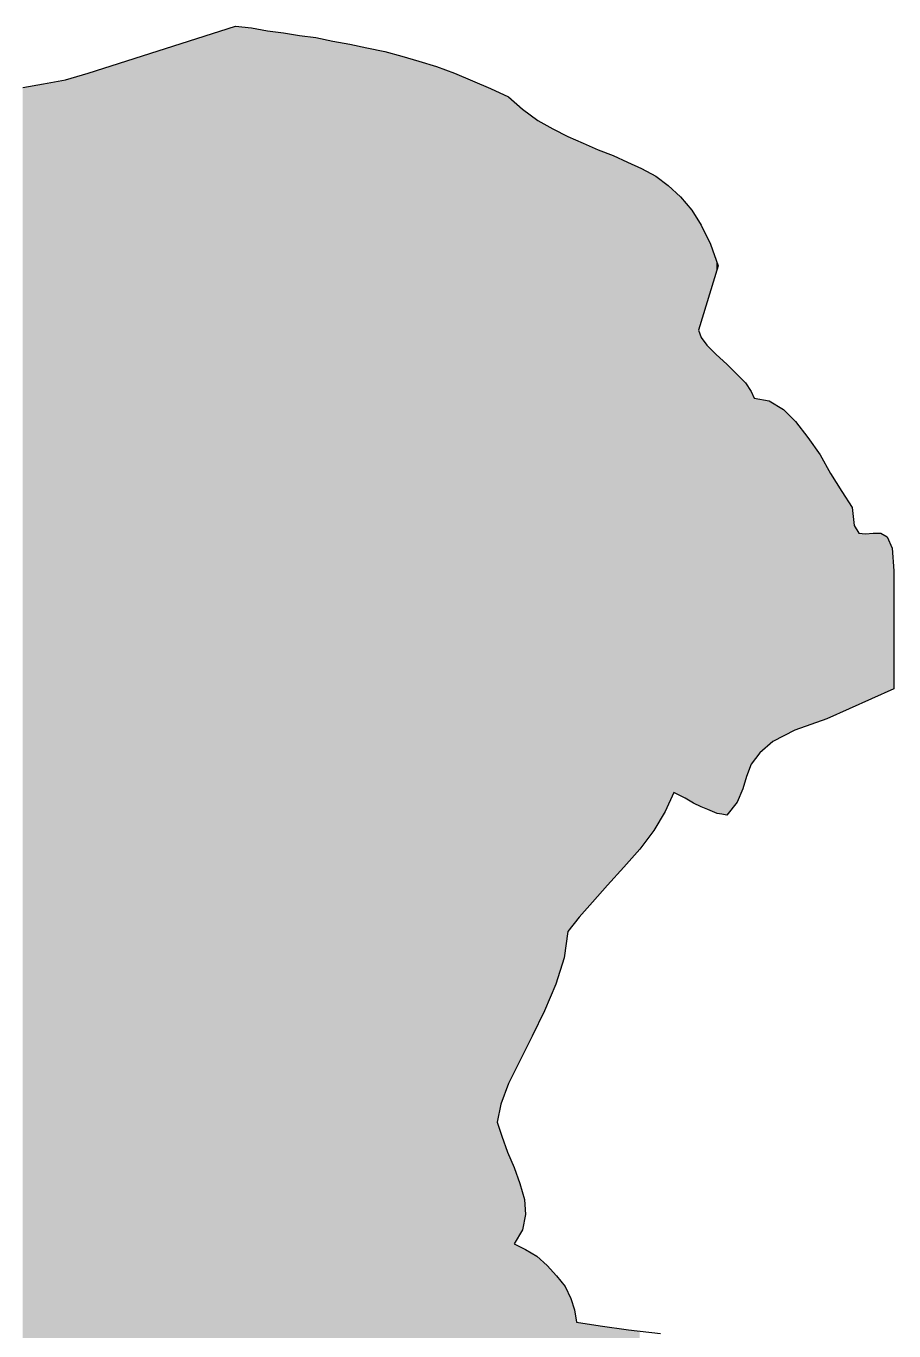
# Model space of a CAD drawing. Extents: x -73 to 16, y -2 to 165.
# Drawn here: x -28.27 to -10.66, y 138.35 to 164.84 of the extents above; entities that cross this region are included whole.
import ezdxf

# ---------------------------------------------------------------- set-up
doc = ezdxf.new("R2010")
doc.units = 0
doc.header["$LTSCALE"] = 25
doc.layers.get('0').update_dxf_attribs({"linetype": 'CONTINUOUS'})
doc.layers.add('7', color=7, linetype='CONTINUOUS')

# ---------------------------------------------------------------- blocks, each defined once
blk = doc.blocks.new('*U0')
for points in [[(-24.02, 61.724), (-24.135, 164.806), (-24.02, 164.843)], [(-24.02, 61.724), (-24.02, 164.843), (-23.943, 61.728)], [(-23.943, 61.728), (-24.02, 164.843), (-23.943, 164.834)], [(-23.943, 61.728), (-23.943, 164.834), (-23.848, 61.738)], [(-23.848, 61.738), (-23.943, 164.834), (-23.848, 164.823)], [(-23.848, 61.738), (-23.848, 164.823), (-23.694, 61.755)], [(-23.694, 61.755), (-23.848, 164.823), (-23.694, 164.805)], [(-24.863, 61.713), (-25.017, 164.523), (-24.863, 164.572)], [(-24.767, 61.709), (-24.863, 164.572), (-24.767, 164.603)], [(-24.863, 61.713), (-24.863, 164.572), (-24.767, 61.709)], [(-24.633, 61.709), (-24.767, 164.603), (-24.633, 164.646)], [(-24.767, 61.709), (-24.767, 164.603), (-24.633, 61.709)], [(-24.422, 61.709), (-24.633, 164.646), (-24.422, 164.714)], [(-24.633, 61.709), (-24.633, 164.646), (-24.422, 61.709)], [(-24.346, 61.709), (-24.422, 164.714), (-24.346, 164.738)], [(-24.422, 61.709), (-24.422, 164.714), (-24.346, 61.709)], [(-24.192, 61.716), (-24.346, 164.738), (-24.192, 164.787)], [(-24.346, 61.709), (-24.346, 164.738), (-24.192, 61.716)], [(-24.135, 61.719), (-24.192, 164.787), (-24.135, 164.806)], [(-24.192, 61.716), (-24.192, 164.787), (-24.135, 61.719)], [(-24.135, 61.719), (-24.135, 164.806), (-24.02, 61.724)], [(-23.694, 61.755), (-23.694, 164.805), (-23.598, 61.766)], [(-23.598, 61.766), (-23.694, 164.805), (-23.598, 164.788)], [(-23.598, 61.766), (-23.598, 164.788), (-23.522, 61.78)], [(-23.522, 61.78), (-23.598, 164.788), (-23.522, 164.774)], [(-23.522, 61.78), (-23.522, 164.774), (-23.368, 61.809)], [(-23.368, 61.809), (-23.522, 164.774), (-23.368, 164.747)], [(-23.368, 61.809), (-23.368, 164.747), (-23.292, 61.823)], [(-23.292, 61.823), (-23.368, 164.747), (-23.292, 164.738)], [(-23.292, 61.823), (-23.292, 164.738), (-23.176, 61.848)], [(-23.176, 61.848), (-23.292, 164.738), (-23.176, 164.725)], [(-23.176, 61.848), (-23.176, 164.725), (-23.042, 61.877)], [(-23.042, 61.877), (-23.176, 164.725), (-23.042, 164.709)], [(-23.042, 61.877), (-23.042, 164.709), (-23.023, 61.881)], [(-23.023, 61.881), (-23.042, 164.709), (-23.023, 164.706)], [(-23.023, 61.881), (-23.023, 164.706), (-22.831, 61.958)], [(-22.831, 61.958), (-23.023, 164.706), (-22.831, 164.672)], [(-22.831, 61.958), (-22.831, 164.672), (-22.716, 61.842)], [(-22.716, 61.842), (-22.831, 164.672), (-22.716, 164.651)], [(-22.716, 61.842), (-22.716, 164.651), (-22.582, 61.709)], [(-22.582, 61.709), (-22.716, 164.651), (-22.582, 164.635)], [(-22.582, 61.709), (-22.582, 164.635), (-22.544, 61.67)], [(-22.544, 61.67), (-22.582, 164.635), (-22.544, 164.631)], [(-22.544, 61.67), (-22.544, 164.631), (-22.467, 61.609)], [(-22.467, 61.609), (-22.544, 164.631), (-22.467, 164.622)], [(-22.467, 61.609), (-22.467, 164.622), (-22.39, 61.547)], [(-22.39, 61.547), (-22.467, 164.622), (-22.39, 164.613)], [(-22.39, 61.547), (-22.39, 164.613), (-22.256, 61.44)], [(-22.256, 61.44), (-22.39, 164.613), (-22.256, 164.583)], [(-22.256, 61.44), (-22.256, 164.583), (-22.103, 61.299)], [(-22.103, 61.299), (-22.256, 164.583), (-22.103, 164.549)], [(-22.103, 61.299), (-22.103, 164.549), (-22.045, 61.246)], [(-22.045, 61.246), (-22.103, 164.549), (-22.045, 164.536)], [(-25.669, 61.766), (-25.86, 164.253), (-25.669, 164.314)], [(-25.63, 61.763), (-25.669, 164.314), (-25.63, 164.327)], [(-25.669, 61.766), (-25.669, 164.314), (-25.63, 61.763)], [(-25.362, 61.74), (-25.63, 164.327), (-25.362, 164.413)], [(-25.63, 61.763), (-25.63, 164.327), (-25.362, 61.74)], [(-25.209, 61.728), (-25.362, 164.413), (-25.209, 164.462)], [(-25.362, 61.74), (-25.362, 164.413), (-25.209, 61.728)], [(-25.113, 61.724), (-25.209, 164.462), (-25.113, 164.492)], [(-25.209, 61.728), (-25.209, 164.462), (-25.113, 61.724)], [(-25.017, 61.719), (-25.113, 164.492), (-25.017, 164.523)], [(-25.113, 61.724), (-25.113, 164.492), (-25.017, 61.719)], [(-25.017, 61.719), (-25.017, 164.523), (-24.863, 61.713)], [(-22.045, 61.246), (-22.045, 164.536), (-22.026, 61.229)], [(-22.026, 61.229), (-22.045, 164.536), (-22.026, 164.533)], [(-22.026, 61.229), (-22.026, 164.533), (-21.815, 61.071)], [(-21.815, 61.071), (-22.026, 164.533), (-21.815, 164.498)], [(-21.815, 61.071), (-21.815, 164.498), (-21.796, 61.057)], [(-21.796, 61.057), (-21.815, 164.498), (-21.796, 164.495)], [(-21.796, 61.057), (-21.796, 164.495), (-21.719, 60.995)], [(-21.719, 60.995), (-21.796, 164.495), (-21.719, 164.482)], [(-21.719, 60.995), (-21.719, 164.482), (-21.7, 60.98)], [(-21.7, 60.98), (-21.719, 164.482), (-21.7, 164.479)], [(-21.7, 60.98), (-21.7, 164.479), (-21.605, 60.903)], [(-21.605, 60.903), (-21.7, 164.479), (-21.605, 164.458)], [(-21.605, 60.903), (-21.605, 164.458), (-21.432, 60.769)], [(-21.432, 60.769), (-21.605, 164.458), (-21.432, 164.419)], [(-21.432, 60.769), (-21.432, 164.419), (-21.355, 60.702)], [(-21.355, 60.702), (-21.432, 164.419), (-21.355, 164.402)], [(-21.355, 60.702), (-21.355, 164.402), (-21.336, 60.685)], [(-21.336, 60.685), (-21.355, 164.402), (-21.336, 164.398)], [(-21.336, 60.685), (-21.336, 164.398), (-21.279, 60.635)], [(-21.279, 60.635), (-21.336, 164.398), (-21.279, 164.386)], [(-21.279, 60.635), (-21.279, 164.386), (-21.144, 60.501)], [(-21.144, 60.501), (-21.279, 164.386), (-21.144, 164.357)], [(-21.144, 60.501), (-21.144, 164.357), (-21.106, 60.501)], [(-21.106, 60.501), (-21.144, 164.357), (-21.106, 164.349)], [(-21.106, 60.501), (-21.106, 164.349), (-20.991, 60.501)], [(-20.991, 60.501), (-21.106, 164.349), (-20.991, 164.325)], [(-20.991, 60.501), (-20.991, 164.325), (-20.953, 60.484)], [(-20.953, 60.484), (-20.991, 164.325), (-20.953, 164.314)], [(-20.953, 60.484), (-20.953, 164.314), (-20.857, 60.444)], [(-20.857, 60.444), (-20.953, 164.314), (-20.857, 164.288)], [(-20.857, 60.444), (-20.857, 164.288), (-20.703, 60.347)], [(-20.703, 60.347), (-20.857, 164.288), (-20.703, 164.245)], [(-26.474, 61.889), (-26.627, 164.007), (-26.474, 164.056)], [(-26.186, 61.831), (-26.474, 164.056), (-26.186, 164.148)], [(-26.474, 61.889), (-26.474, 164.056), (-26.186, 61.831)], [(-26.148, 61.823), (-26.186, 164.148), (-26.148, 164.161)], [(-26.186, 61.831), (-26.186, 164.148), (-26.148, 61.823)], [(-25.898, 61.794), (-26.148, 164.161), (-25.898, 164.241)], [(-26.148, 61.823), (-26.148, 164.161), (-25.898, 61.794)], [(-25.86, 61.789), (-25.898, 164.241), (-25.86, 164.253)], [(-25.898, 61.794), (-25.898, 164.241), (-25.86, 61.789)], [(-25.86, 61.789), (-25.86, 164.253), (-25.669, 61.766)], [(-20.703, 60.347), (-20.703, 164.245), (-20.646, 60.282)], [(-20.646, 60.282), (-20.703, 164.245), (-20.646, 164.229)], [(-20.646, 60.282), (-20.646, 164.229), (-20.627, 60.26)], [(-20.627, 60.26), (-20.646, 164.229), (-20.627, 164.224)], [(-20.627, 60.26), (-20.627, 164.224), (-20.588, 60.216)], [(-20.588, 60.216), (-20.627, 164.224), (-20.588, 164.213)], [(-20.588, 60.216), (-20.588, 164.213), (-20.569, 60.194)], [(-20.569, 60.194), (-20.588, 164.213), (-20.569, 164.208)], [(-20.569, 60.194), (-20.569, 164.208), (-20.416, 60.041)], [(-20.416, 60.041), (-20.569, 164.208), (-20.416, 164.165)], [(-20.416, 60.041), (-20.416, 164.165), (-20.301, 59.877)], [(-20.301, 59.877), (-20.416, 164.165), (-20.301, 164.133)], [(-20.301, 59.877), (-20.301, 164.133), (-20.281, 59.849)], [(-20.281, 59.849), (-20.301, 164.133), (-20.281, 164.127)], [(-20.281, 59.849), (-20.281, 164.127), (-20.205, 59.709)], [(-20.205, 59.709), (-20.281, 164.127), (-20.205, 164.103)], [(-20.205, 59.709), (-20.205, 164.103), (-20.167, 59.638)], [(-20.167, 59.638), (-20.205, 164.103), (-20.167, 164.091)], [(-20.167, 59.638), (-20.167, 164.091), (-20.128, 59.568)], [(-20.128, 59.568), (-20.167, 164.091), (-20.128, 164.079)], [(-20.128, 59.568), (-20.128, 164.079), (-20.051, 59.427)], [(-20.051, 59.427), (-20.128, 164.079), (-20.051, 164.055)], [(-20.051, 59.427), (-20.051, 164.055), (-19.955, 59.312)], [(-19.955, 59.312), (-20.051, 164.055), (-19.955, 164.025)], [(-19.955, 59.312), (-19.955, 164.025), (-19.937, 59.297)], [(-19.937, 59.297), (-19.955, 164.025), (-19.937, 164.019)], [(-19.937, 59.297), (-19.937, 164.019), (-19.86, 59.236)], [(-19.86, 59.236), (-19.937, 164.019), (-19.86, 163.99)], [(-27.47, 62.162), (-27.528, 163.74), (-27.47, 163.75)], [(-27.356, 62.124), (-27.47, 163.75), (-27.356, 163.784)], [(-27.47, 62.162), (-27.47, 163.75), (-27.356, 62.124)], [(-27.087, 62.035), (-27.356, 163.784), (-27.087, 163.862)], [(-27.356, 62.124), (-27.356, 163.784), (-27.087, 62.035)], [(-27.049, 62.025), (-27.087, 163.862), (-27.049, 163.873)], [(-27.087, 62.035), (-27.087, 163.862), (-27.049, 62.025)], [(-27.01, 62.015), (-27.049, 163.873), (-27.01, 163.884)], [(-27.049, 62.025), (-27.049, 163.873), (-27.01, 62.015)], [(-26.761, 61.953), (-27.01, 163.884), (-26.761, 163.964)], [(-27.01, 62.015), (-27.01, 163.884), (-26.761, 61.953)], [(-26.704, 61.939), (-26.761, 163.964), (-26.704, 163.983)], [(-26.761, 61.953), (-26.761, 163.964), (-26.704, 61.939)], [(-26.627, 61.919), (-26.704, 163.983), (-26.627, 164.007)], [(-26.704, 61.939), (-26.704, 163.983), (-26.627, 61.919)], [(-26.627, 61.919), (-26.627, 164.007), (-26.474, 61.889)], [(-19.86, 59.236), (-19.86, 163.99), (-19.841, 59.217)], [(-19.841, 59.217), (-19.86, 163.99), (-19.841, 163.983)], [(-19.841, 59.217), (-19.841, 163.983), (-19.802, 59.178)], [(-19.802, 59.178), (-19.841, 163.983), (-19.802, 163.969)], [(-19.802, 59.178), (-19.802, 163.969), (-19.725, 59.14)], [(-19.725, 59.14), (-19.802, 163.969), (-19.725, 163.941)], [(-19.725, 59.14), (-19.725, 163.941), (-19.668, 59.101)], [(-19.668, 59.101), (-19.725, 163.941), (-19.668, 163.92)], [(-19.668, 59.101), (-19.668, 163.92), (-19.611, 59.072)], [(-19.611, 59.072), (-19.668, 163.92), (-19.611, 163.899)], [(-19.611, 59.072), (-19.611, 163.899), (-19.592, 59.063)], [(-19.592, 59.063), (-19.611, 163.899), (-19.592, 163.892)], [(-19.592, 59.063), (-19.592, 163.892), (-19.572, 59.053)], [(-19.572, 59.053), (-19.592, 163.892), (-19.572, 163.884)], [(-19.572, 59.053), (-19.572, 163.884), (-19.515, 59.024)], [(-19.515, 59.024), (-19.572, 163.884), (-19.515, 163.86)], [(-19.515, 59.024), (-19.515, 163.86), (-19.496, 59.01)], [(-19.496, 59.01), (-19.515, 163.86), (-19.496, 163.852)], [(-19.496, 59.01), (-19.496, 163.852), (-19.438, 58.967)], [(-19.438, 58.967), (-19.496, 163.852), (-19.438, 163.828)], [(-19.438, 58.967), (-19.438, 163.828), (-19.208, 58.174)], [(-19.208, 58.174), (-19.438, 163.828), (-19.208, 163.731)], [(-28.199, 62.471), (-28.333, 163.597), (-28.199, 163.621)], [(-28.333, 62.541), (-28.333, 163.597), (-28.199, 62.471)], [(-27.988, 62.361), (-28.199, 163.621), (-27.988, 163.659)], [(-28.199, 62.471), (-28.199, 163.621), (-27.988, 62.361)], [(-27.912, 62.331), (-27.988, 163.659), (-27.912, 163.673)], [(-27.988, 62.361), (-27.988, 163.659), (-27.912, 62.331)], [(-27.624, 62.218), (-27.912, 163.673), (-27.624, 163.723)], [(-27.912, 62.331), (-27.912, 163.673), (-27.624, 62.218)], [(-27.547, 62.188), (-27.624, 163.723), (-27.547, 163.737)], [(-27.624, 62.218), (-27.624, 163.723), (-27.547, 62.188)], [(-27.528, 62.181), (-27.547, 163.737), (-27.528, 163.74)], [(-27.547, 62.188), (-27.547, 163.737), (-27.528, 62.181)], [(-27.528, 62.181), (-27.528, 163.74), (-27.47, 62.162)], [(-19.208, 58.174), (-19.208, 163.731), (-19.15, 57.977)], [(-19.15, 57.977), (-19.208, 163.731), (-19.15, 163.707)], [(-19.15, 57.977), (-19.15, 163.707), (-19.093, 57.779)], [(-19.093, 57.779), (-19.15, 163.707), (-19.093, 163.683)], [(-19.093, 57.779), (-19.093, 163.683), (-18.844, 56.749)], [(-18.844, 56.749), (-19.093, 163.683), (-18.844, 163.577)], [(-18.844, 56.749), (-18.844, 163.577), (-18.825, 56.668)], [(-18.825, 56.668), (-18.844, 163.577), (-18.825, 163.568)], [(-18.825, 56.668), (-18.825, 163.568), (-18.806, 56.59)], [(-18.806, 56.59), (-18.825, 163.568), (-18.806, 163.559)], [(-18.806, 56.59), (-18.806, 163.559), (-18.71, 56.134)], [(-18.71, 56.134), (-18.806, 163.559), (-18.71, 163.514)], [(-18.71, 142.586), (-18.71, 163.514), (-18.633, 142.951)], [(-18.633, 142.951), (-18.71, 163.514), (-18.633, 163.478)], [(-18.633, 142.951), (-18.633, 163.478), (-18.614, 143.002)], [(-18.614, 143.002), (-18.633, 163.478), (-18.614, 163.469)], [(-18.614, 143.002), (-18.614, 163.469), (-18.556, 143.162)], [(-18.556, 143.162), (-18.614, 163.469), (-18.556, 163.441)], [(-18.556, 143.162), (-18.556, 163.441), (-18.499, 143.32)], [(-18.499, 143.32), (-18.556, 163.441), (-18.499, 163.414)], [(-18.499, 143.32), (-18.499, 163.414), (-18.48, 143.372)], [(-18.48, 143.372), (-18.499, 163.414), (-18.48, 163.405)], [(-18.48, 143.372), (-18.48, 163.405), (-18.46, 143.411)], [(-18.46, 143.411), (-18.48, 163.405), (-18.46, 163.388)], [(-18.46, 143.411), (-18.46, 163.388), (-18.364, 143.603)], [(-18.364, 143.603), (-18.46, 163.388), (-18.364, 163.305)], [(-18.364, 143.603), (-18.364, 163.305), (-18.346, 143.641)], [(-18.346, 143.641), (-18.364, 163.305), (-18.346, 163.289)], [(-18.346, 143.641), (-18.346, 163.289), (-18.288, 143.755)], [(-18.288, 143.755), (-18.346, 163.289), (-18.288, 163.239)], [(-18.288, 143.755), (-18.288, 163.239), (-18.25, 143.832)], [(-18.25, 143.832), (-18.288, 163.239), (-18.25, 163.206)], [(-18.25, 143.832), (-18.25, 163.206), (-18.192, 143.947)], [(-18.192, 143.947), (-18.25, 163.206), (-18.192, 163.156)], [(-18.192, 143.947), (-18.192, 163.156), (-18.173, 143.987)], [(-18.173, 143.987), (-18.192, 163.156), (-18.173, 163.141)], [(-18.173, 143.987), (-18.173, 163.141), (-18.154, 144.024)], [(-18.154, 144.024), (-18.173, 163.141), (-18.154, 163.127)], [(-18.154, 144.024), (-18.154, 163.127), (-18.134, 144.064)], [(-18.134, 144.064), (-18.154, 163.127), (-18.134, 163.112)], [(-18.134, 144.064), (-18.134, 163.112), (-18.058, 144.216)], [(-18.058, 144.216), (-18.134, 163.112), (-18.058, 163.055)], [(-18.058, 144.216), (-18.058, 163.055), (-18.02, 144.293)], [(-18.02, 144.293), (-18.058, 163.055), (-18.02, 163.026)], [(-18.02, 144.293), (-18.02, 163.026), (-18.001, 144.331)], [(-18.001, 144.331), (-18.02, 163.026), (-18.001, 163.012)], [(-18.001, 144.331), (-18.001, 163.012), (-17.981, 144.372)], [(-17.981, 144.372), (-18.001, 163.012), (-17.981, 162.997)], [(-17.981, 144.372), (-17.981, 162.997), (-17.962, 144.411)], [(-17.962, 144.411), (-17.981, 162.997), (-17.962, 162.983)], [(-17.962, 144.411), (-17.962, 162.983), (-17.924, 144.491)], [(-17.924, 144.491), (-17.962, 162.983), (-17.924, 162.954)], [(-17.924, 144.491), (-17.924, 162.954), (-17.904, 144.531)], [(-17.904, 144.531), (-17.924, 162.954), (-17.904, 162.94)], [(-17.904, 144.531), (-17.904, 162.94), (-17.885, 144.57)], [(-17.885, 144.57), (-17.904, 162.94), (-17.885, 162.926)], [(-17.885, 144.57), (-17.885, 162.926), (-17.751, 144.849)], [(-17.751, 144.849), (-17.885, 162.926), (-17.751, 162.85)], [(-17.751, 144.849), (-17.751, 162.85), (-17.694, 144.982)], [(-17.694, 144.982), (-17.751, 162.85), (-17.694, 162.818)], [(-17.694, 144.982), (-17.694, 162.818), (-17.579, 145.25)], [(-17.579, 145.25), (-17.694, 162.818), (-17.579, 162.754)], [(-17.579, 145.25), (-17.579, 162.754), (-17.521, 145.385)], [(-17.521, 145.385), (-17.579, 162.754), (-17.521, 162.724)], [(-17.521, 145.385), (-17.521, 162.724), (-17.502, 145.444)], [(-17.502, 145.444), (-17.521, 162.724), (-17.502, 162.715)], [(-17.502, 145.444), (-17.502, 162.715), (-17.464, 145.564)], [(-17.464, 145.564), (-17.502, 162.715), (-17.464, 162.696)], [(-17.464, 145.564), (-17.464, 162.696), (-17.349, 145.922)], [(-17.349, 145.922), (-17.464, 162.696), (-17.349, 162.638)], [(-17.349, 145.922), (-17.349, 162.638), (-17.329, 146.059)], [(-17.329, 146.059), (-17.349, 162.638), (-17.329, 162.628)], [(-17.329, 146.059), (-17.329, 162.628), (-17.272, 146.459)], [(-17.272, 146.459), (-17.329, 162.628), (-17.272, 162.6)], [(-17.272, 146.459), (-17.272, 162.6), (-17.215, 146.53)], [(-17.215, 146.53), (-17.272, 162.6), (-17.215, 162.575)], [(-17.215, 146.53), (-17.215, 162.575), (-17.138, 146.626)], [(-17.138, 146.626), (-17.215, 162.575), (-17.138, 162.541)], [(-17.138, 146.626), (-17.138, 162.541), (-17.099, 146.674)], [(-17.099, 146.674), (-17.138, 162.541), (-17.099, 162.525)], [(-17.099, 146.674), (-17.099, 162.525), (-17.042, 146.746)], [(-17.042, 146.746), (-17.099, 162.525), (-17.042, 162.5)], [(-17.042, 146.746), (-17.042, 162.5), (-16.965, 146.834)], [(-16.965, 146.834), (-17.042, 162.5), (-16.965, 162.466)], [(-16.965, 146.834), (-16.965, 162.466), (-16.889, 146.921)], [(-16.889, 146.921), (-16.965, 162.466), (-16.889, 162.433)], [(-16.889, 146.921), (-16.889, 162.433), (-16.773, 147.053)], [(-16.773, 147.053), (-16.889, 162.433), (-16.773, 162.382)], [(-16.773, 147.053), (-16.773, 162.382), (-16.659, 147.182)], [(-16.659, 147.182), (-16.773, 162.382), (-16.659, 162.332)], [(-16.659, 147.182), (-16.659, 162.332), (-16.62, 147.225)], [(-16.62, 147.225), (-16.659, 162.332), (-16.62, 162.317)], [(-16.62, 147.225), (-16.62, 162.317), (-16.467, 147.398)], [(-16.467, 147.398), (-16.62, 162.317), (-16.467, 162.26)], [(-16.467, 147.398), (-16.467, 162.26), (-16.352, 147.527)], [(-16.352, 147.527), (-16.467, 162.26), (-16.352, 162.216)], [(-16.352, 147.527), (-16.352, 162.216), (-16.333, 147.548)], [(-16.333, 147.548), (-16.352, 162.216), (-16.333, 162.208)], [(-16.333, 147.548), (-16.333, 162.208), (-16.141, 147.762)], [(-16.141, 147.762), (-16.333, 162.208), (-16.141, 162.118)], [(-16.141, 147.762), (-16.141, 162.118), (-16.064, 147.848)], [(-16.064, 147.848), (-16.141, 162.118), (-16.064, 162.082)], [(-16.064, 147.848), (-16.064, 162.082), (-16.045, 147.869)], [(-16.045, 147.869), (-16.064, 162.082), (-16.045, 162.073)], [(-16.045, 147.869), (-16.045, 162.073), (-15.815, 148.127)], [(-15.815, 148.127), (-16.045, 162.073), (-15.815, 161.966)], [(-15.815, 148.127), (-15.815, 161.966), (-15.777, 148.178)], [(-15.777, 148.178), (-15.815, 161.966), (-15.777, 161.948)], [(-15.777, 148.178), (-15.777, 161.948), (-15.758, 148.203)], [(-15.758, 148.203), (-15.777, 161.948), (-15.758, 161.938)], [(-15.758, 148.203), (-15.758, 161.938), (-15.528, 148.51)], [(-15.528, 148.51), (-15.758, 161.938), (-15.528, 161.815)], [(-15.528, 148.51), (-15.528, 161.815), (-15.489, 148.574)], [(-15.489, 148.574), (-15.528, 161.815), (-15.489, 161.795)], [(-15.489, 148.574), (-15.489, 161.795), (-15.393, 148.734)], [(-15.393, 148.734), (-15.489, 161.795), (-15.393, 161.721)], [(-15.393, 148.734), (-15.393, 161.721), (-15.298, 148.893)], [(-15.298, 148.893), (-15.393, 161.721), (-15.298, 161.647)], [(-15.298, 148.893), (-15.298, 161.647), (-15.24, 149.02)], [(-15.24, 149.02), (-15.298, 161.647), (-15.24, 161.603)], [(-15.24, 149.02), (-15.24, 161.603), (-15.182, 149.149)], [(-15.182, 149.149), (-15.24, 161.603), (-15.182, 161.55)], [(-15.182, 149.149), (-15.182, 161.55), (-15.125, 149.276)], [(-15.125, 149.276), (-15.182, 161.55), (-15.125, 161.497)], [(-15.125, 149.276), (-15.125, 161.497), (-14.991, 149.209)], [(-14.991, 149.209), (-15.125, 161.497), (-14.991, 161.373)], [(-14.991, 149.209), (-14.991, 161.373), (-14.895, 149.162)], [(-14.895, 149.162), (-14.991, 161.373), (-14.895, 161.261)], [(-14.895, 149.162), (-14.895, 161.261), (-14.76, 149.087)], [(-14.76, 149.087), (-14.895, 161.261), (-14.76, 161.104)], [(-14.76, 149.087), (-14.76, 161.104), (-14.722, 149.066)], [(-14.722, 149.066), (-14.76, 161.104), (-14.722, 161.043)], [(-14.722, 149.066), (-14.722, 161.043), (-14.684, 149.047)], [(-14.684, 149.047), (-14.722, 161.043), (-14.684, 160.983)], [(-14.684, 149.047), (-14.684, 160.983), (-14.626, 149.018)], [(-14.626, 149.018), (-14.684, 160.983), (-14.626, 160.89)], [(-14.626, 158.67), (-14.626, 160.89), (-14.588, 158.792)], [(-14.588, 158.792), (-14.626, 160.89), (-14.588, 160.829)], [(-14.588, 158.792), (-14.588, 160.829), (-14.569, 158.856)], [(-14.569, 158.856), (-14.588, 160.829), (-14.569, 160.798)], [(-14.569, 158.856), (-14.569, 160.798), (-14.454, 159.228)], [(-14.454, 159.228), (-14.569, 160.798), (-14.454, 160.569)], [(-14.454, 159.228), (-14.454, 160.569), (-14.435, 159.291)], [(-14.435, 159.291), (-14.454, 160.569), (-14.435, 160.53)], [(-14.435, 159.291), (-14.435, 160.53), (-14.377, 159.477)], [(-14.377, 159.477), (-14.435, 160.53), (-14.377, 160.415)], [(-14.377, 159.477), (-14.377, 160.415), (-14.339, 159.602)], [(-14.339, 159.602), (-14.377, 160.415), (-14.339, 160.304)], [(-14.339, 159.602), (-14.339, 160.304), (-14.263, 159.849)], [(-14.263, 159.849), (-14.339, 160.304), (-14.263, 160.084)], [(-14.263, 159.849), (-14.263, 160.084), (-14.243, 159.912)], [(-14.243, 159.912), (-14.263, 160.084), (-14.243, 160.028)], [(-14.243, 159.912), (-14.243, 160.028), (-14.224, 159.974)], [(-14.626, 149.018), (-14.626, 158.67), (-14.588, 148.999)], [(-14.588, 148.999), (-14.626, 158.67), (-14.588, 158.569)], [(-14.588, 148.999), (-14.588, 158.569), (-14.569, 148.989)], [(-14.569, 148.989), (-14.588, 158.569), (-14.569, 158.517)], [(-14.569, 148.989), (-14.569, 158.517), (-14.454, 148.94)], [(-14.454, 148.94), (-14.569, 158.517), (-14.454, 158.364)], [(-14.454, 148.94), (-14.454, 158.364), (-14.435, 148.932)], [(-14.435, 148.932), (-14.454, 158.364), (-14.435, 158.344)], [(-14.435, 148.932), (-14.435, 158.344), (-14.377, 148.909)], [(-14.377, 148.909), (-14.435, 158.344), (-14.377, 158.287)], [(-14.377, 148.909), (-14.377, 158.287), (-14.339, 148.893)], [(-14.339, 148.893), (-14.377, 158.287), (-14.339, 158.248)], [(-14.339, 148.893), (-14.339, 158.248), (-14.263, 148.863)], [(-14.263, 148.863), (-14.339, 158.248), (-14.263, 158.172)], [(-14.263, 148.863), (-14.263, 158.172), (-14.243, 148.855)], [(-14.243, 148.855), (-14.263, 158.172), (-14.243, 158.154)], [(-14.243, 148.855), (-14.243, 158.154), (-14.224, 148.851)], [(-14.224, 148.851), (-14.243, 158.154), (-14.224, 158.137)], [(-14.224, 148.851), (-14.224, 158.137), (-14.147, 148.836)], [(-14.147, 148.836), (-14.224, 158.137), (-14.147, 158.067)], [(-14.147, 148.836), (-14.147, 158.067), (-14.051, 148.817)], [(-14.051, 148.817), (-14.147, 158.067), (-14.051, 157.98)], [(-14.051, 148.817), (-14.051, 157.98), (-14.013, 148.866)], [(-14.013, 148.866), (-14.051, 157.98), (-14.013, 157.942)], [(-14.013, 148.866), (-14.013, 157.942), (-13.917, 148.988)], [(-13.917, 148.988), (-14.013, 157.942), (-13.917, 157.846)], [(-13.917, 148.988), (-13.917, 157.846), (-13.86, 149.061)], [(-13.86, 149.061), (-13.917, 157.846), (-13.86, 157.789)], [(-13.86, 149.061), (-13.86, 157.789), (-13.841, 149.085)], [(-13.841, 149.085), (-13.86, 157.789), (-13.841, 157.77)], [(-13.841, 149.085), (-13.841, 157.77), (-13.725, 149.353)], [(-13.725, 149.353), (-13.841, 157.77), (-13.725, 157.654)], [(-13.725, 149.353), (-13.725, 157.654), (-13.668, 149.539)], [(-13.668, 149.539), (-13.725, 157.654), (-13.668, 157.596)], [(-13.668, 149.539), (-13.668, 157.596), (-13.648, 149.602)], [(-13.648, 149.602), (-13.668, 157.596), (-13.648, 157.567)], [(-13.648, 149.602), (-13.648, 157.567), (-13.553, 149.852)], [(-13.553, 149.852), (-13.648, 157.567), (-13.553, 157.424)], [(-13.553, 149.852), (-13.553, 157.424), (-13.495, 149.929)], [(-13.495, 149.929), (-13.553, 157.424), (-13.495, 157.29)], [(-13.495, 149.929), (-13.495, 157.29), (-13.438, 150.005)], [(-13.438, 150.005), (-13.495, 157.29), (-13.438, 157.279)], [(-13.438, 150.005), (-13.438, 157.279), (-13.381, 150.082)], [(-13.381, 150.082), (-13.438, 157.279), (-13.381, 157.269)], [(-13.381, 150.082), (-13.381, 157.269), (-13.189, 150.246)], [(-13.189, 150.246), (-13.381, 157.269), (-13.189, 157.233)], [(-13.189, 150.246), (-13.189, 157.233), (-13.112, 150.312)], [(-13.112, 150.312), (-13.189, 157.233), (-13.112, 157.187)], [(-13.112, 150.312), (-13.112, 157.187), (-12.901, 150.423)], [(-12.901, 150.423), (-13.112, 157.187), (-12.901, 157.06)], [(-12.901, 150.423), (-12.901, 157.06), (-12.843, 150.453)], [(-12.843, 150.453), (-12.901, 157.06), (-12.843, 157.003)], [(-12.843, 150.453), (-12.843, 157.003), (-12.671, 150.542)], [(-12.671, 150.542), (-12.843, 157.003), (-12.671, 156.831)], [(-12.671, 150.542), (-12.671, 156.831), (-12.652, 150.549)], [(-12.652, 150.549), (-12.671, 156.831), (-12.652, 156.811)], [(-12.652, 150.549), (-12.652, 156.811), (-12.403, 150.637)], [(-12.403, 150.637), (-12.652, 156.811), (-12.403, 156.485)], [(-12.403, 150.637), (-12.403, 156.485), (-12.307, 150.671)], [(-12.307, 150.671), (-12.403, 156.485), (-12.307, 156.352)], [(-12.307, 150.671), (-12.307, 156.352), (-12.269, 150.684)], [(-12.269, 150.684), (-12.307, 156.352), (-12.269, 156.299)], [(-12.269, 150.684), (-12.269, 156.299), (-12.153, 150.725)], [(-12.153, 150.725), (-12.269, 156.299), (-12.153, 156.139)], [(-12.153, 150.725), (-12.153, 156.139), (-12.057, 150.758)], [(-12.057, 150.758), (-12.153, 156.139), (-12.057, 155.965)], [(-12.057, 150.758), (-12.057, 155.965), (-12.02, 150.772)], [(-12.02, 150.772), (-12.057, 155.965), (-12.02, 155.896)], [(-12.02, 150.772), (-12.02, 155.896), (-11.943, 150.806)], [(-11.943, 150.806), (-12.02, 155.896), (-11.943, 155.756)], [(-11.943, 150.806), (-11.943, 155.756), (-11.866, 150.841)], [(-11.866, 150.841), (-11.943, 155.756), (-11.866, 155.634)], [(-11.866, 150.841), (-11.866, 155.634), (-11.713, 150.91)], [(-11.713, 150.91), (-11.866, 155.634), (-11.713, 155.392)], [(-11.713, 150.91), (-11.713, 155.392), (-11.674, 150.928)], [(-11.674, 150.928), (-11.713, 155.392), (-11.674, 155.332)], [(-11.674, 150.928), (-11.674, 155.332), (-11.502, 151.005)], [(-11.502, 151.005), (-11.674, 155.332), (-11.502, 155.066)], [(-11.502, 151.005), (-11.502, 155.066), (-11.482, 151.014)], [(-11.482, 151.014), (-11.502, 155.066), (-11.482, 154.881)], [(-11.482, 151.014), (-11.482, 154.881), (-11.464, 151.023)], [(-11.464, 151.023), (-11.482, 154.881), (-11.464, 154.702)], [(-11.464, 151.023), (-11.464, 154.702), (-11.368, 151.066)], [(-11.368, 151.066), (-11.464, 154.702), (-11.368, 154.548)], [(-11.368, 151.066), (-11.368, 154.548), (-11.31, 151.092)], [(-11.31, 151.092), (-11.368, 154.548), (-11.31, 154.54)], [(-11.31, 151.092), (-11.31, 154.54), (-11.233, 151.126)], [(-11.233, 151.126), (-11.31, 154.54), (-11.233, 154.53)], [(-11.099, 151.187), (-11.233, 154.53), (-11.099, 154.546)], [(-11.233, 151.126), (-11.233, 154.53), (-11.099, 151.187)], [(-11.08, 151.196), (-11.099, 154.546), (-11.08, 154.548)], [(-11.099, 151.187), (-11.099, 154.546), (-11.08, 151.196)], [(-11.08, 151.196), (-11.08, 154.548), (-11.022, 151.222)], [(-11.022, 151.222), (-11.08, 154.548), (-11.022, 154.548)], [(-11.022, 151.222), (-11.022, 154.548), (-10.946, 151.256)], [(-10.946, 151.256), (-11.022, 154.548), (-10.946, 154.548)], [(-10.946, 151.256), (-10.946, 154.548), (-10.926, 151.265)], [(-10.926, 151.265), (-10.946, 154.548), (-10.926, 154.548)], [(-10.926, 151.265), (-10.926, 154.548), (-10.888, 151.282)], [(-10.888, 151.282), (-10.926, 154.548), (-10.888, 154.527)], [(-10.888, 151.282), (-10.888, 154.527), (-10.792, 151.326)], [(-10.792, 151.326), (-10.888, 154.527), (-10.792, 154.472)], [(-10.792, 151.326), (-10.792, 154.472), (-10.754, 151.343)], [(-10.754, 151.343), (-10.792, 154.472), (-10.754, 154.382)], [(-10.754, 151.343), (-10.754, 154.382), (-10.735, 151.351)], [(-10.735, 151.351), (-10.754, 154.382), (-10.735, 154.334)], [(-10.735, 151.351), (-10.735, 154.334), (-10.696, 151.369)], [(-10.696, 151.369), (-10.735, 154.334), (-10.696, 154.242)], [(-10.696, 151.369), (-10.696, 154.242), (-10.659, 151.386)], [(-10.659, 151.386), (-10.696, 154.242), (-10.659, 153.782)], [(-18.71, 56.134), (-18.71, 142.586), (-18.633, 55.768)], [(-18.633, 55.768), (-18.71, 142.586), (-18.633, 142.355)], [(-18.633, 55.768), (-18.633, 142.355), (-18.614, 55.678)], [(-18.614, 55.678), (-18.633, 142.355), (-18.614, 142.299)], [(-18.614, 55.678), (-18.614, 142.299), (-18.556, 55.402)], [(-18.556, 55.402), (-18.614, 142.299), (-18.556, 142.135)], [(-18.556, 55.402), (-18.556, 142.135), (-18.499, 55.067)], [(-18.499, 55.067), (-18.556, 142.135), (-18.499, 141.973)], [(-18.499, 55.067), (-18.499, 141.973), (-18.48, 54.957)], [(-18.48, 54.957), (-18.499, 141.973), (-18.48, 141.93)], [(-18.48, 54.957), (-18.48, 141.93), (-18.46, 54.843)], [(-18.46, 54.843), (-18.48, 141.93), (-18.46, 141.885)], [(-18.46, 54.843), (-18.46, 141.885), (-18.364, 54.284)], [(-18.364, 54.284), (-18.46, 141.885), (-18.364, 141.666)], [(-18.364, 140.113), (-18.364, 141.666), (-18.346, 140.145)], [(-18.346, 140.145), (-18.364, 141.666), (-18.346, 141.613)], [(-18.346, 140.145), (-18.346, 141.613), (-18.288, 140.241)], [(-18.288, 140.241), (-18.346, 141.613), (-18.288, 141.45)], [(-18.288, 140.241), (-18.288, 141.45), (-18.25, 140.305)], [(-18.25, 140.305), (-18.288, 141.45), (-18.25, 141.341)], [(-18.25, 140.305), (-18.25, 141.341), (-18.192, 140.401)], [(-18.192, 140.401), (-18.25, 141.341), (-18.192, 141.146)], [(-18.192, 140.401), (-18.192, 141.146), (-18.173, 140.505)], [(-18.173, 140.505), (-18.192, 141.146), (-18.173, 141.079)], [(-18.173, 140.505), (-18.173, 141.079), (-18.154, 140.604)], [(-18.154, 140.604), (-18.173, 141.079), (-18.154, 141.015)], [(-18.154, 140.604), (-18.154, 141.015), (-18.134, 140.708)], [(-18.364, 54.284), (-18.364, 140.113), (-18.346, 54.174)], [(-18.346, 54.174), (-18.364, 140.113), (-18.346, 140.104)], [(-18.346, 54.174), (-18.346, 140.104), (-18.288, 53.767)], [(-18.288, 53.767), (-18.346, 140.104), (-18.288, 140.075)], [(-18.288, 53.767), (-18.288, 140.075), (-18.25, 53.494)], [(-18.25, 53.494), (-18.288, 140.075), (-18.25, 140.056)], [(-18.25, 53.494), (-18.25, 140.056), (-18.192, 53.087)], [(-18.192, 53.087), (-18.25, 140.056), (-18.192, 140.027)], [(-18.192, 53.087), (-18.192, 140.027), (-18.173, 52.948)], [(-18.173, 52.948), (-18.192, 140.027), (-18.173, 140.018)], [(-18.173, 52.948), (-18.173, 140.018), (-18.154, 52.743)], [(-18.154, 52.743), (-18.173, 140.018), (-18.154, 140.008)], [(-18.154, 52.743), (-18.154, 140.008), (-18.134, 52.53)], [(-18.134, 52.53), (-18.154, 140.008), (-18.134, 139.998)], [(-18.134, 52.53), (-18.134, 139.998), (-18.058, 51.702)], [(-18.058, 51.702), (-18.134, 139.998), (-18.058, 139.954)], [(-18.058, 51.702), (-18.058, 139.954), (-18.02, 51.186)], [(-18.02, 51.186), (-18.058, 139.954), (-18.02, 139.931)], [(-18.02, 51.186), (-18.02, 139.931), (-18.001, 50.933)], [(-18.001, 50.933), (-18.02, 139.931), (-18.001, 139.92)], [(-18.001, 50.933), (-18.001, 139.92), (-17.981, 50.67)], [(-17.981, 50.67), (-18.001, 139.92), (-17.981, 139.909)], [(-17.981, 50.67), (-17.981, 139.909), (-17.962, 50.417)], [(-17.962, 50.417), (-17.981, 139.909), (-17.962, 139.898)], [(-17.962, 50.417), (-17.962, 139.898), (-17.924, 49.095)], [(-17.924, 49.095), (-17.962, 139.898), (-17.924, 139.876)], [(-17.924, 33.708), (-17.924, 139.876), (-17.904, 33.733)], [(-17.904, 33.733), (-17.924, 139.876), (-17.904, 139.864)], [(-17.904, 33.733), (-17.904, 139.864), (-17.885, 33.757)], [(-17.885, 33.757), (-17.904, 139.864), (-17.885, 139.847)], [(-17.885, 33.757), (-17.885, 139.847), (-17.751, 33.928)], [(-17.751, 33.928), (-17.885, 139.847), (-17.751, 139.725)], [(-17.751, 33.928), (-17.751, 139.725), (-17.694, 34.001)], [(-17.694, 34.001), (-17.751, 139.725), (-17.694, 139.673)], [(-17.694, 34.001), (-17.694, 139.673), (-17.579, 34.148)], [(-17.579, 34.148), (-17.694, 139.673), (-17.579, 139.547)], [(-17.579, 34.148), (-17.579, 139.547), (-17.521, 34.222)], [(-17.521, 34.222), (-17.579, 139.547), (-17.521, 139.483)], [(-17.521, 34.222), (-17.521, 139.483), (-17.502, 34.246)], [(-17.502, 34.246), (-17.521, 139.483), (-17.502, 139.462)], [(-17.502, 34.246), (-17.502, 139.462), (-17.464, 34.295)], [(-17.464, 34.295), (-17.502, 139.462), (-17.464, 139.415)], [(-17.464, 34.295), (-17.464, 139.415), (-17.349, 34.433)], [(-17.349, 34.433), (-17.464, 139.415), (-17.349, 139.275)], [(-17.349, 34.433), (-17.349, 139.275), (-17.329, 34.456)], [(-17.329, 34.456), (-17.349, 139.275), (-17.329, 139.251)], [(-17.329, 34.456), (-17.329, 139.251), (-17.272, 34.525)], [(-17.272, 34.525), (-17.329, 139.251), (-17.272, 139.126)], [(-17.272, 34.525), (-17.272, 139.126), (-17.215, 34.594)], [(-17.215, 34.594), (-17.272, 139.126), (-17.215, 139.002)], [(-17.215, 34.594), (-17.215, 139.002), (-17.138, 34.686)], [(-17.138, 34.686), (-17.215, 139.002), (-17.138, 138.772)], [(-17.138, 34.686), (-17.138, 138.772), (-17.099, 34.733)], [(-17.099, 34.733), (-17.138, 138.772), (-17.099, 138.522)], [(-17.099, 34.733), (-17.099, 138.522), (-17.042, 34.801)], [(-17.042, 34.801), (-17.099, 138.522), (-17.042, 138.513)], [(-17.042, 34.801), (-17.042, 138.513), (-16.965, 34.894)], [(-16.965, 34.894), (-17.042, 138.513), (-16.965, 138.501)], [(-16.965, 34.894), (-16.965, 138.501), (-16.889, 34.985)], [(-16.889, 34.985), (-16.965, 138.501), (-16.889, 138.489)], [(-16.889, 34.985), (-16.889, 138.489), (-16.773, 35.129)], [(-16.773, 35.129), (-16.889, 138.489), (-16.773, 138.47)], [(-16.773, 35.129), (-16.773, 138.47), (-16.659, 35.271)], [(-16.659, 35.271), (-16.773, 138.47), (-16.659, 138.452)], [(-16.659, 35.271), (-16.659, 138.452), (-16.62, 35.319)], [(-16.62, 35.319), (-16.659, 138.452), (-16.62, 138.446)], [(-16.62, 35.319), (-16.62, 138.446), (-16.467, 35.509)], [(-16.467, 35.509), (-16.62, 138.446), (-16.467, 138.425)], [(-16.467, 35.509), (-16.467, 138.425), (-16.352, 35.652)], [(-16.352, 35.652), (-16.467, 138.425), (-16.352, 138.41)], [(-16.352, 35.652), (-16.352, 138.41), (-16.333, 35.676)], [(-16.333, 35.676), (-16.352, 138.41), (-16.333, 138.407)], [(-16.333, 35.676), (-16.333, 138.407), (-16.141, 35.899)], [(-16.141, 35.899), (-16.333, 138.407), (-16.141, 138.382)], [(-16.141, 35.899), (-16.141, 138.382), (-16.064, 35.989)], [(-16.064, 35.989), (-16.141, 138.382), (-16.064, 138.371)], [(-16.064, 35.989), (-16.064, 138.371), (-16.045, 36.011)], [(-16.045, 36.011), (-16.064, 138.371), (-16.045, 138.369)], [(-16.045, 36.011), (-16.045, 138.369), (-15.815, 36.279)], [(-15.815, 36.279), (-16.045, 138.369), (-15.815, 138.342)]]:
    blk.add_solid(points)

msp = doc.modelspace()

# ---------------------------------------------------------------- linework, layer by layer
at = {"layer": '7', "linetype": 'CONTINUOUS'}
for points in [[(-28.333, 163.597), (-27.912, 163.673), (-27.47, 163.75), (-27.01, 163.884), (-24.02, 164.843)], [(-24.02, 164.843), (-23.694, 164.805), (-23.368, 164.747), (-23.042, 164.709), (-22.716, 164.651), (-22.39, 164.613), (-22.045, 164.536), (-21.7, 164.479), (-21.355, 164.402), (-20.991, 164.325), (-20.646, 164.229), (-20.301, 164.133), (-19.937, 164.019), (-19.572, 163.884), (-19.208, 163.731), (-18.844, 163.577), (-18.48, 163.405), (-18.192, 163.156), (-17.885, 162.926), (-17.579, 162.754), (-17.272, 162.6), (-16.965, 162.466), (-16.659, 162.332), (-16.352, 162.216), (-16.064, 162.082), (-15.777, 161.948), (-15.489, 161.795), (-15.24, 161.603), (-14.991, 161.373), (-14.76, 161.104), (-14.569, 160.798), (-14.377, 160.415), (-14.224, 159.974), (-14.626, 158.67), (-14.569, 158.517), (-14.454, 158.364), (-14.263, 158.172), (-14.051, 157.98), (-13.86, 157.789), (-13.668, 157.596), (-13.553, 157.424), (-13.495, 157.29), (-13.189, 157.233), (-12.901, 157.06), (-12.652, 156.811), (-12.403, 156.485), (-12.153, 156.139), (-11.943, 155.756), (-11.713, 155.392), (-11.502, 155.066), (-11.464, 154.702), (-11.368, 154.548), (-11.233, 154.53), (-11.08, 154.548), (-10.926, 154.548), (-10.792, 154.472), (-10.696, 154.242), (-10.659, 153.782), (-10.659, 151.386), (-12.02, 150.772), (-12.671, 150.542), (-13.112, 150.312), (-13.381, 150.082), (-13.553, 149.852), (-13.648, 149.602), (-13.725, 149.353), (-13.841, 149.085), (-14.051, 148.817), (-14.147, 148.836), (-14.243, 148.855), (-14.339, 148.893), (-14.435, 148.932), (-14.569, 148.989), (-14.722, 149.066), (-14.895, 149.162), (-15.125, 149.276), (-15.298, 148.893), (-15.528, 148.51), (-15.815, 148.127), (-16.141, 147.762), (-16.467, 147.398), (-16.773, 147.053), (-17.042, 146.746), (-17.272, 146.459), (-17.349, 145.922), (-17.521, 145.385), (-17.751, 144.849), (-18.001, 144.331), (-18.25, 143.832), (-18.48, 143.372), (-18.633, 142.951), (-18.71, 142.586), (-18.614, 142.299), (-18.499, 141.973), (-18.364, 141.666), (-18.25, 141.341), (-18.154, 141.015), (-18.134, 140.708), (-18.192, 140.401), (-18.364, 140.113), (-18.134, 139.998), (-17.904, 139.864), (-17.694, 139.673), (-17.502, 139.462), (-17.329, 139.251), (-17.215, 139.002), (-17.138, 138.772), (-17.099, 138.522), (-16.62, 138.446), (-16.045, 138.369), (-15.393, 138.293)]]:
    msp.add_lwpolyline(points, dxfattribs=at)

# ---------------------------------------------------------------- block references
msp.add_blockref('*U0', (0, 0))

doc.saveas('drawing.dxf')
